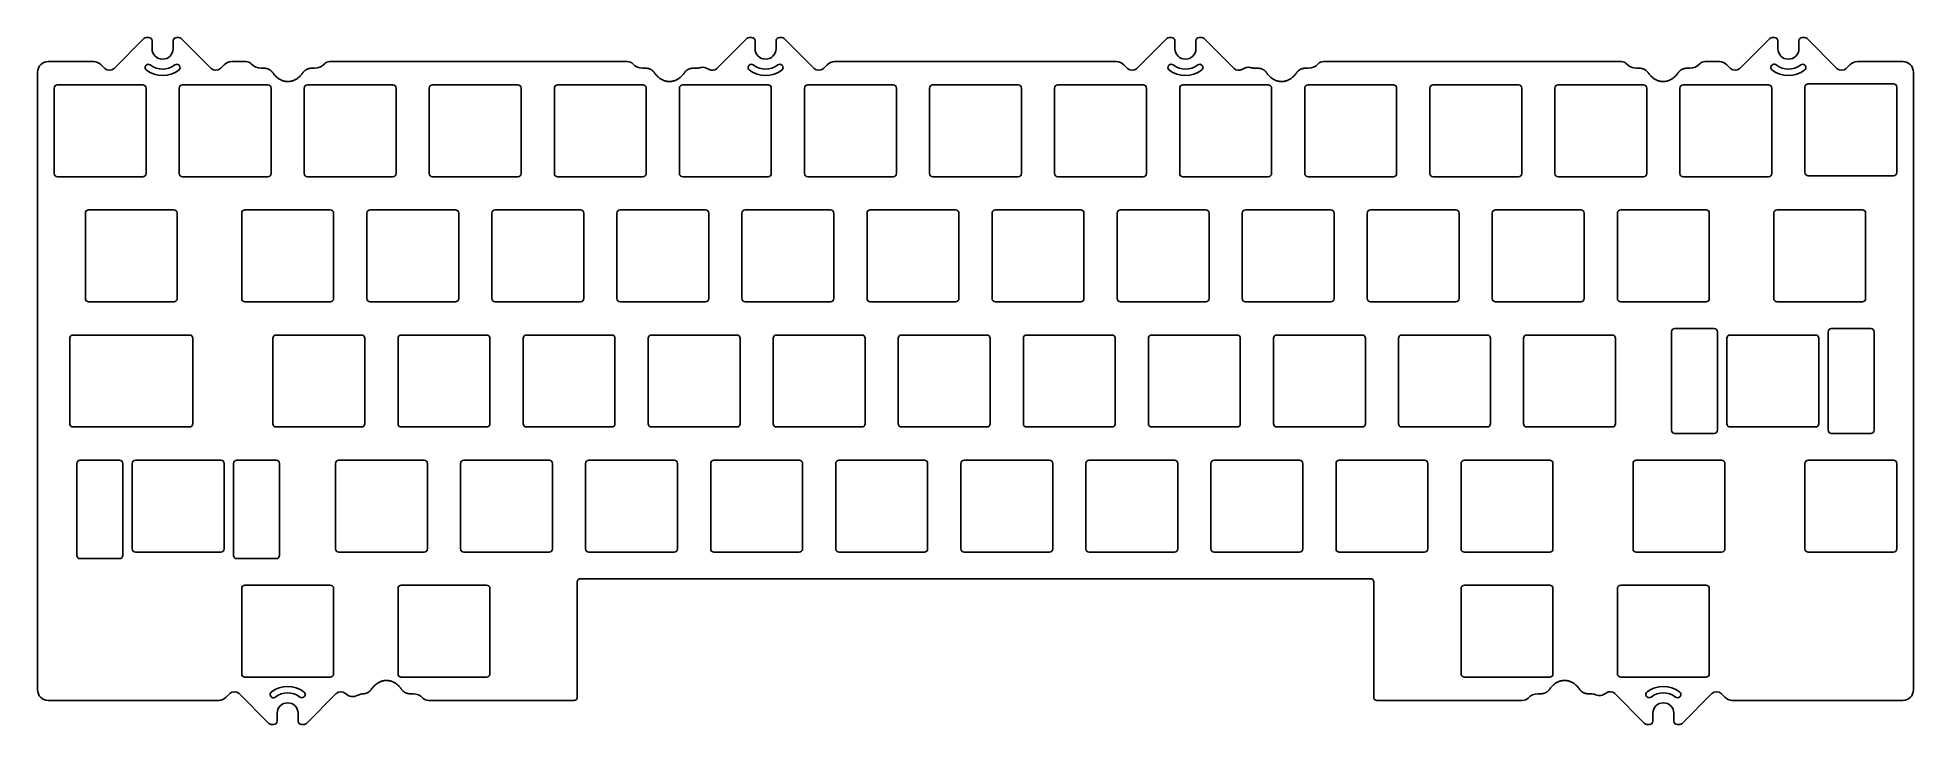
# Model space of a CAD drawing. Extents: x 0 to 286, y -4 to 100.
import ezdxf

# ---------------------------------------------------------------- set-up
doc = ezdxf.new("R2010")
doc.units = 0
doc.layers.get('0').update_dxf_attribs({"linetype": 'CONTINUOUS'})

msp = doc.modelspace()

# ---------------------------------------------------------------- linework, layer by layer
for p, q in [((16.678553, 100.253553), (12.125, 95.7)), ((17.425, 100.4), (17.032107, 100.4)), ((22.017893, 100.4), (21.625, 100.4)), ((26.925, 95.7), (22.371447, 100.253553)), ((108.525891, 100.253553), (103.972337, 95.7)), ((109.272337, 100.4), (108.879444, 100.4)), ((113.865231, 100.4), (113.472337, 100.4)), ((118.772337, 95.7), (114.218784, 100.253553)), ((172.480967, 100.253553), (167.927414, 95.7)), ((173.227414, 100.4), (172.83452, 100.4)), ((177.820307, 100.4), (177.427414, 100.4)), ((182.727414, 95.7), (178.17386, 100.253553)), ((264.328553, 100.253553), (259.775, 95.7)), ((265.075, 100.4), (264.682107, 100.4)), ((269.667893, 100.4), (269.275, 100.4)), ((274.575, 95.7), (270.021447, 100.253553)), ((17.925, 98.7), (17.925, 99.9)), ((21.125, 99.9), (21.125, 98.7)), ((109.772337, 98.7), (109.772337, 99.9)), ((112.972337, 99.9), (112.972337, 98.7)), ((173.727414, 98.7), (173.727414, 99.9)), ((176.927414, 99.9), (176.927414, 98.7)), ((265.575, 98.7), (265.575, 99.9)), ((268.775, 99.9), (268.775, 98.7)), ((0.475, 95.125), (0.475, 1.075)), ((9.023045, 96.725), (2.075, 96.725)), ((10.710786, 95.7), (10.154416, 96.256371)), ((28.895584, 96.256371), (28.339214, 95.7)), ((32.21776, 96.725), (30.026955, 96.725)), ((35.005719, 95.725), (34.54155, 95.725)), ((42.660449, 95.725), (42.19628, 95.725)), ((90.341583, 96.725), (44.984239, 96.725)), ((93.129542, 95.725), (92.665373, 95.725)), ((100.784272, 95.725), (100.320103, 95.725)), ((120.742922, 96.256371), (120.186551, 95.7)), ((164.825458, 96.725), (121.874293, 96.725)), ((166.5132, 95.7), (165.956829, 96.256371)), ((186.379648, 95.725), (185.915479, 95.725)), ((194.034378, 95.725), (193.570209, 95.725)), ((241.715761, 96.725), (196.358168, 96.725)), ((244.50372, 95.725), (244.039551, 95.725)), ((252.15845, 95.725), (251.694281, 95.725)), ((256.673045, 96.725), (254.48224, 96.725)), ((258.360786, 95.7), (257.804416, 96.256371)), ((276.545584, 96.256371), (275.989214, 95.7)), ((284.625, 96.725), (277.676955, 96.725)), ((286.225, 1.075), (286.225, 95.125)), ((82.7, -0.025), (82.7, 17.5)), ((83.2, 18), (203.5, 18)), ((204, 17.5), (204, -0.025)), ((29.204416, -0.056371), (29.760786, 0.5)), ((31.175, 0.5), (35.728553, -4.053553)), ((41.421447, -4.053553), (45.975, 0.5)), ((57.220281, 0.475), (57.68445, 0.475)), ((229.01555, 0.475), (229.479719, 0.475)), ((236.670281, 0.475), (237.03445, 0.475)), ((240.725, 0.5), (245.278553, -4.053553)), ((250.971447, -4.053553), (255.525, 0.5)), ((256.939214, 0.5), (257.495584, -0.056371)), ((2.075, -0.525), (28.073045, -0.525)), ((36.975, -3.7), (36.975, -2.5)), ((40.175, -2.5), (40.175, -3.7)), ((60.00824, -0.525), (82.2, -0.525)), ((204.5, -0.525), (226.69176, -0.525)), ((246.525, -3.7), (246.525, -2.5)), ((249.725, -2.5), (249.725, -3.7)), ((258.626955, -0.525), (284.625, -0.525)), ((36.082107, -4.2), (36.475, -4.2)), ((40.675, -4.2), (41.067893, -4.2)), ((245.632107, -4.2), (246.025, -4.2)), ((250.225, -4.2), (250.617893, -4.2))]:
    msp.add_line(p, q)
for points in [[(21.993381, 95.426303, 1), (21.391337, 96.224765, -0.334755), (17.658663, 96.224765, 1), (17.056619, 95.426303, 0.334755)], [(108.903956, 95.426303, 0.334755), (113.840719, 95.426303, 1), (113.238674, 96.224765, -0.334755), (109.506, 96.224765, 1)], [(177.795795, 95.426303, 1), (177.193751, 96.224765, -0.334755), (173.461077, 96.224765, 1), (172.859032, 95.426303, 0.334755)], [(269.643381, 95.426303, 1), (269.041337, 96.224765, -0.334755), (265.308663, 96.224765, 1), (264.706619, 95.426303, 0.334755)], [(16.5, 79.2, 0.414214), (17, 79.7), (17, 92.7, 0.414214), (16.5, 93.2), (3.5, 93.2, 0.414214), (3, 92.7), (3, 79.7, 0.414214), (3.5, 79.2)], [(22.05, 79.7), (22.05, 92.7, -0.414214), (22.55, 93.2), (35.55, 93.2, -0.414214), (36.05, 92.7), (36.05, 79.7, -0.414214), (35.55, 79.2), (22.55, 79.2, -0.414214)], [(54.6, 79.2, 0.414214), (55.1, 79.7), (55.1, 92.7, 0.414214), (54.6, 93.2), (41.6, 93.2, 0.414214), (41.1, 92.7), (41.1, 79.7, 0.414214), (41.6, 79.2)], [(73.65, 79.2), (60.65, 79.2, -0.414214), (60.15, 79.7), (60.15, 92.7, -0.414214), (60.65, 93.2), (73.65, 93.2, -0.414214), (74.15, 92.7), (74.15, 79.7, -0.414214)], [(79.2, 79.7), (79.2, 92.7, -0.414214), (79.7, 93.2), (92.7, 93.2, -0.414214), (93.2, 92.7), (93.2, 79.7, -0.414214), (92.7, 79.2), (79.7, 79.2, -0.414214)], [(98.25, 79.7), (98.25, 92.7, -0.414214), (98.75, 93.2), (111.75, 93.2, -0.414214), (112.25, 92.7), (112.25, 79.7, -0.414214), (111.75, 79.2), (98.75, 79.2, -0.414214)], [(130.8, 79.2), (117.8, 79.2, -0.414214), (117.3, 79.7), (117.3, 92.7, -0.414214), (117.8, 93.2), (130.8, 93.2, -0.414214), (131.3, 92.7), (131.3, 79.7, -0.414214)], [(150.35, 92.7, 0.414214), (149.85, 93.2), (136.85, 93.2, 0.414214), (136.35, 92.7), (136.35, 79.7, 0.414214), (136.85, 79.2), (149.85, 79.2, 0.414214), (150.35, 79.7)], [(155.9, 93.2), (168.9, 93.2, -0.414214), (169.4, 92.7), (169.4, 79.7, -0.414214), (168.9, 79.2), (155.9, 79.2, -0.414214), (155.4, 79.7), (155.4, 92.7, -0.414214)], [(174.95, 93.2), (187.95, 93.2, -0.414214), (188.45, 92.7), (188.45, 79.7, -0.414214), (187.95, 79.2), (174.95, 79.2, -0.414214), (174.45, 79.7), (174.45, 92.7, -0.414214)], [(194, 93.2, 0.414214), (193.5, 92.7), (193.5, 79.7, 0.414214), (194, 79.2), (207, 79.2, 0.414214), (207.5, 79.7), (207.5, 92.7, 0.414214), (207, 93.2)], [(212.55, 79.7, 0.414214), (213.05, 79.2), (226.05, 79.2, 0.414214), (226.55, 79.7), (226.55, 92.7, 0.414214), (226.05, 93.2), (213.05, 93.2, 0.414214), (212.55, 92.7)], [(245.6, 92.7, 0.414214), (245.1, 93.2), (232.1, 93.2, 0.414214), (231.6, 92.7), (231.6, 79.7, 0.414214), (232.1, 79.2), (245.1, 79.2, 0.414214), (245.6, 79.7)], [(250.65, 79.7, 0.414214), (251.15, 79.2), (264.15, 79.2, 0.414214), (264.65, 79.7), (264.65, 92.7, 0.414214), (264.15, 93.2), (251.15, 93.2, 0.414214), (250.65, 92.7)], [(269.7, 79.851264, 0.414214), (270.2, 79.351264), (283.2, 79.351264, 0.414214), (283.7, 79.851264), (283.7, 92.851264, 0.414214), (283.2, 93.351264), (270.2, 93.351264, 0.414214), (269.7, 92.851264)], [(8.2625, 74.15), (21.2625, 74.15, -0.414214), (21.7625, 73.65), (21.7625, 60.65, -0.414214), (21.2625, 60.15), (8.2625, 60.15, -0.414214), (7.7625, 60.65), (7.7625, 73.65, -0.414214)], [(32.075, 74.15), (45.075, 74.15, -0.414214), (45.575, 73.65), (45.575, 60.65, -0.414214), (45.075, 60.15), (32.075, 60.15, -0.414214), (31.575, 60.65), (31.575, 73.65, -0.414214)], [(64.625, 73.65, 0.414214), (64.125, 74.15), (51.125, 74.15, 0.414214), (50.625, 73.65), (50.625, 60.65, 0.414214), (51.125, 60.15), (64.125, 60.15, 0.414214), (64.625, 60.65)], [(69.675, 60.65, 0.414214), (70.175, 60.15), (83.175, 60.15, 0.414214), (83.675, 60.65), (83.675, 73.65, 0.414214), (83.175, 74.15), (70.175, 74.15, 0.414214), (69.675, 73.65)], [(89.225, 74.15, 0.414214), (88.725, 73.65), (88.725, 60.65, 0.414214), (89.225, 60.15), (102.225, 60.15, 0.414214), (102.725, 60.65), (102.725, 73.65, 0.414214), (102.225, 74.15)], [(121.775, 73.65, 0.414214), (121.275, 74.15), (108.275, 74.15, 0.414214), (107.775, 73.65), (107.775, 60.65, 0.414214), (108.275, 60.15), (121.275, 60.15, 0.414214), (121.775, 60.65)], [(126.825, 60.65), (126.825, 73.65, -0.414214), (127.325, 74.15), (140.325, 74.15, -0.414214), (140.825, 73.65), (140.825, 60.65, -0.414214), (140.325, 60.15), (127.325, 60.15, -0.414214)], [(146.375, 74.15), (159.375, 74.15, -0.414214), (159.875, 73.65), (159.875, 60.65, -0.414214), (159.375, 60.15), (146.375, 60.15, -0.414214), (145.875, 60.65), (145.875, 73.65, -0.414214)], [(178.925, 73.65, 0.414214), (178.425, 74.15), (165.425, 74.15, 0.414214), (164.925, 73.65), (164.925, 60.65, 0.414214), (165.425, 60.15), (178.425, 60.15, 0.414214), (178.925, 60.65)], [(197.975, 73.65), (197.975, 60.65, -0.414214), (197.475, 60.15), (184.475, 60.15, -0.414214), (183.975, 60.65), (183.975, 73.65, -0.414214), (184.475, 74.15), (197.475, 74.15, -0.414214)], [(216.525, 60.15), (203.525, 60.15, -0.414214), (203.025, 60.65), (203.025, 73.65, -0.414214), (203.525, 74.15), (216.525, 74.15, -0.414214), (217.025, 73.65), (217.025, 60.65, -0.414214)], [(222.075, 60.65, 0.414214), (222.575, 60.15), (235.575, 60.15, 0.414214), (236.075, 60.65), (236.075, 73.65, 0.414214), (235.575, 74.15), (222.575, 74.15, 0.414214), (222.075, 73.65)], [(254.625, 60.15, 0.414214), (255.125, 60.65), (255.125, 73.65, 0.414214), (254.625, 74.15), (241.625, 74.15, 0.414214), (241.125, 73.65), (241.125, 60.65, 0.414214), (241.625, 60.15)], [(278.9375, 73.65, 0.414214), (278.4375, 74.15), (265.4375, 74.15, 0.414214), (264.9375, 73.65), (264.9375, 60.65, 0.414214), (265.4375, 60.15), (278.4375, 60.15, 0.414214), (278.9375, 60.65)], [(23.64375, 41.1), (5.88125, 41.1, -0.414214), (5.38125, 41.6), (5.38125, 54.6, -0.414214), (5.88125, 55.1), (23.64375, 55.1, -0.414214), (24.14375, 54.6), (24.14375, 41.6, -0.414214)], [(49.8375, 41.1), (36.8375, 41.1, -0.414214), (36.3375, 41.6), (36.3375, 54.6, -0.414214), (36.8375, 55.1), (49.8375, 55.1, -0.414214), (50.3375, 54.6), (50.3375, 41.6, -0.414214)], [(55.3875, 41.6), (55.3875, 54.6, -0.414214), (55.8875, 55.1), (68.8875, 55.1, -0.414214), (69.3875, 54.6), (69.3875, 41.6, -0.414214), (68.8875, 41.1), (55.8875, 41.1, -0.414214)], [(87.9375, 41.1), (74.9375, 41.1, -0.414214), (74.4375, 41.6), (74.4375, 54.6, -0.414214), (74.9375, 55.1), (87.9375, 55.1, -0.414214), (88.4375, 54.6), (88.4375, 41.6, -0.414214)], [(93.9875, 55.1), (106.9875, 55.1, -0.414214), (107.4875, 54.6), (107.4875, 41.6, -0.414214), (106.9875, 41.1), (93.9875, 41.1, -0.414214), (93.4875, 41.6), (93.4875, 54.6, -0.414214)], [(112.5375, 41.6), (112.5375, 54.6, -0.414214), (113.0375, 55.1), (126.0375, 55.1, -0.414214), (126.5375, 54.6), (126.5375, 41.6, -0.414214), (126.0375, 41.1), (113.0375, 41.1, -0.414214)], [(145.0875, 41.1, 0.414214), (145.5875, 41.6), (145.5875, 54.6, 0.414214), (145.0875, 55.1), (132.0875, 55.1, 0.414214), (131.5875, 54.6), (131.5875, 41.6, 0.414214), (132.0875, 41.1)], [(150.6375, 41.6, 0.414214), (151.1375, 41.1), (164.1375, 41.1, 0.414214), (164.6375, 41.6), (164.6375, 54.6, 0.414214), (164.1375, 55.1), (151.1375, 55.1, 0.414214), (150.6375, 54.6)], [(183.6875, 54.6), (183.6875, 41.6, -0.414214), (183.1875, 41.1), (170.1875, 41.1, -0.414214), (169.6875, 41.6), (169.6875, 54.6, -0.414214), (170.1875, 55.1), (183.1875, 55.1, -0.414214)], [(202.2375, 41.1), (189.2375, 41.1, -0.414214), (188.7375, 41.6), (188.7375, 54.6, -0.414214), (189.2375, 55.1), (202.2375, 55.1, -0.414214), (202.7375, 54.6), (202.7375, 41.6, -0.414214)], [(221.2875, 41.1), (208.2875, 41.1, -0.414214), (207.7875, 41.6), (207.7875, 54.6, -0.414214), (208.2875, 55.1), (221.2875, 55.1, -0.414214), (221.7875, 54.6), (221.7875, 41.6, -0.414214)], [(240.3375, 41.1), (227.3375, 41.1, -0.414214), (226.8375, 41.6), (226.8375, 54.6, -0.414214), (227.3375, 55.1), (240.3375, 55.1, -0.414214), (240.8375, 54.6), (240.8375, 41.6, -0.414214)], [(249.35575, 40.6), (249.35575, 55.6, -0.414214), (249.85575, 56.1), (255.85575, 56.1, -0.414214), (256.35575, 55.6), (256.35575, 40.6, -0.414214), (255.85575, 40.1), (249.85575, 40.1, -0.414214)], [(271.29375, 41.1), (258.29375, 41.1, -0.414214), (257.79375, 41.6), (257.79375, 54.6, -0.414214), (258.29375, 55.1), (271.29375, 55.1, -0.414214), (271.79375, 54.6), (271.79375, 41.6, -0.414214)], [(273.23175, 40.6, 0.414214), (273.73175, 40.1), (279.73175, 40.1, 0.414214), (280.23175, 40.6), (280.23175, 55.6, 0.414214), (279.73175, 56.1), (273.73175, 56.1, 0.414214), (273.23175, 55.6)], [(13.46825, 35.55, 0.414214), (12.96825, 36.05), (6.96825, 36.05, 0.414214), (6.46825, 35.55), (6.46825, 21.55, 0.414214), (6.96825, 21.05), (12.96825, 21.05, 0.414214), (13.46825, 21.55)], [(14.90625, 22.55), (14.90625, 35.55, -0.414214), (15.40625, 36.05), (28.40625, 36.05, -0.414214), (28.90625, 35.55), (28.90625, 22.55, -0.414214), (28.40625, 22.05), (15.40625, 22.05, -0.414214)], [(30.34425, 21.55), (30.34425, 35.55, -0.414214), (30.84425, 36.05), (36.84425, 36.05, -0.414214), (37.34425, 35.55), (37.34425, 21.55, -0.414214), (36.84425, 21.05), (30.84425, 21.05, -0.414214)], [(59.8625, 35.55), (59.8625, 22.55, -0.414214), (59.3625, 22.05), (46.3625, 22.05, -0.414214), (45.8625, 22.55), (45.8625, 35.55, -0.414214), (46.3625, 36.05), (59.3625, 36.05, -0.414214)], [(78.4125, 22.05, 0.414214), (78.9125, 22.55), (78.9125, 35.55, 0.414214), (78.4125, 36.05), (65.4125, 36.05, 0.414214), (64.9125, 35.55), (64.9125, 22.55, 0.414214), (65.4125, 22.05)], [(84.4625, 36.05), (97.4625, 36.05, -0.414214), (97.9625, 35.55), (97.9625, 22.55, -0.414214), (97.4625, 22.05), (84.4625, 22.05, -0.414214), (83.9625, 22.55), (83.9625, 35.55, -0.414214)], [(116.5125, 22.05, 0.414214), (117.0125, 22.55), (117.0125, 35.55, 0.414214), (116.5125, 36.05), (103.5125, 36.05, 0.414214), (103.0125, 35.55), (103.0125, 22.55, 0.414214), (103.5125, 22.05)], [(135.5625, 22.05, 0.414214), (136.0625, 22.55), (136.0625, 35.55, 0.414214), (135.5625, 36.05), (122.5625, 36.05, 0.414214), (122.0625, 35.55), (122.0625, 22.55, 0.414214), (122.5625, 22.05)], [(141.6125, 36.05, 0.414214), (141.1125, 35.55), (141.1125, 22.55, 0.414214), (141.6125, 22.05), (154.6125, 22.05, 0.414214), (155.1125, 22.55), (155.1125, 35.55, 0.414214), (154.6125, 36.05)], [(173.6625, 22.05), (160.6625, 22.05, -0.414214), (160.1625, 22.55), (160.1625, 35.55, -0.414214), (160.6625, 36.05), (173.6625, 36.05, -0.414214), (174.1625, 35.55), (174.1625, 22.55, -0.414214)], [(192.7125, 22.05), (179.7125, 22.05, -0.414214), (179.2125, 22.55), (179.2125, 35.55, -0.414214), (179.7125, 36.05), (192.7125, 36.05, -0.414214), (193.2125, 35.55), (193.2125, 22.55, -0.414214)], [(212.2625, 35.55, 0.414214), (211.7625, 36.05), (198.7625, 36.05, 0.414214), (198.2625, 35.55), (198.2625, 22.55, 0.414214), (198.7625, 22.05), (211.7625, 22.05, 0.414214), (212.2625, 22.55)], [(231.3125, 35.55), (231.3125, 22.55, -0.414214), (230.8125, 22.05), (217.8125, 22.05, -0.414214), (217.3125, 22.55), (217.3125, 35.55, -0.414214), (217.8125, 36.05), (230.8125, 36.05, -0.414214)], [(243.50625, 22.55), (243.50625, 35.55, -0.414214), (244.00625, 36.05), (257.00625, 36.05, -0.414214), (257.50625, 35.55), (257.50625, 22.55, -0.414214), (257.00625, 22.05), (244.00625, 22.05, -0.414214)], [(283.7, 35.55, 0.414214), (283.2, 36.05), (270.2, 36.05, 0.414214), (269.7, 35.55), (269.7, 22.55, 0.414214), (270.2, 22.05), (283.2, 22.05, 0.414214), (283.7, 22.55)], [(31.575, 3.5), (31.575, 16.5, -0.414214), (32.075, 17), (45.075, 17, -0.414214), (45.575, 16.5), (45.575, 3.5, -0.414214), (45.075, 3), (32.075, 3, -0.414214)], [(68.8875, 3, 0.414214), (69.3875, 3.5), (69.3875, 16.5, 0.414214), (68.8875, 17), (55.8875, 17, 0.414214), (55.3875, 16.5), (55.3875, 3.5, 0.414214), (55.8875, 3)], [(217.3125, 3.5, 0.414214), (217.8125, 3), (230.8125, 3, 0.414214), (231.3125, 3.5), (231.3125, 16.5, 0.414214), (230.8125, 17), (217.8125, 17, 0.414214), (217.3125, 16.5)], [(241.125, 3.5, 0.414214), (241.625, 3), (254.625, 3, 0.414214), (255.125, 3.5), (255.125, 16.5, 0.414214), (254.625, 17), (241.625, 17, 0.414214), (241.125, 16.5)], [(36.106619, 0.773697, 1), (36.708663, -0.024765, -0.334755), (40.441337, -0.024765, 1), (41.043381, 0.773697, 0.334755)], [(245.656619, 0.773697, 1), (246.258663, -0.024765, -0.334755), (249.991337, -0.024765, 1), (250.593381, 0.773697, 0.334755)]]:
    msp.add_lwpolyline(points, format="xyb", close=True)
for points in [[(35.005719, 95.725), (35.033448, 95.72476), (35.061147, 95.72404), (35.08881, 95.722841), (35.116432, 95.721165), (35.144005, 95.719013), (35.171525, 95.716385), (35.198985, 95.713284), (35.226378, 95.709711), (35.253699, 95.705666), (35.280942, 95.70115), (35.3081, 95.696166), (35.335167, 95.690714), (35.362138, 95.684796), (35.389007, 95.678412), (35.415766, 95.671564), (35.44241, 95.664253), (35.468934, 95.65648), (35.49533, 95.648247), (35.521593, 95.639554), (35.547717, 95.630403), (35.573695, 95.620795), (35.599522, 95.610732), (35.625187, 95.600215), (35.650656, 95.58926), (35.675918, 95.577871), (35.700969, 95.566051), (35.725802, 95.553804), (35.750412, 95.541133), (35.774794, 95.528041), (35.798943, 95.514531), (35.822853, 95.500606), (35.846519, 95.48627), (35.869935, 95.471525), (35.893096, 95.456376), (35.915997, 95.440824), (35.938633, 95.424874), (35.960997, 95.408528), (35.983085, 95.391789), (36.004891, 95.374662), (36.026403, 95.357154), (36.047597, 95.339285), (36.068468, 95.321062), (36.089012, 95.302487), (36.109225, 95.283566), (36.129101, 95.264303), (36.148638, 95.244704), (36.16783, 95.224771), (36.186674, 95.204511), (36.205165, 95.183927), (36.2233, 95.163025), (36.241073, 95.141808), (36.258481, 95.120282), (36.27552, 95.098451), (36.292184, 95.076319), (36.308471, 95.053891), (36.324375, 95.031171)], [(40.877624, 95.031171), (40.806567, 94.931418), (40.732666, 94.834787), (40.656026, 94.741378), (40.576754, 94.65129), (40.494955, 94.564624), (40.410734, 94.481477), (40.324197, 94.40195), (40.235449, 94.326141), (40.144596, 94.254151), (40.051744, 94.186078), (39.956997, 94.122022), (39.860462, 94.062082), (39.762244, 94.006357), (39.662449, 93.954948), (39.561181, 93.907952), (39.458548, 93.865471), (39.354653, 93.827602), (39.249603, 93.794445), (39.143504, 93.7661), (39.03646, 93.742666), (38.928577, 93.724242), (38.819961, 93.710928), (38.710718, 93.702823), (38.600952, 93.700026), (38.490902, 93.702624), (38.381342, 93.710568), (38.272468, 93.723753), (38.164383, 93.74208), (38.057188, 93.765444), (37.950983, 93.793745), (37.845871, 93.82688), (37.741953, 93.864748), (37.63933, 93.907247), (37.538103, 93.954275), (37.438375, 94.00573), (37.340246, 94.06151), (37.243819, 94.121514), (37.149193, 94.185639), (37.056471, 94.253784), (36.965754, 94.325847), (36.877144, 94.401726), (36.790742, 94.481319), (36.706649, 94.564525), (36.624967, 94.651241), (36.545797, 94.741365), (36.469241, 94.834796), (36.3954, 94.931432), (36.324375, 95.031171)], [(40.877624, 95.031171), (40.893527, 95.053888), (40.909808, 95.076309), (40.926463, 95.098429), (40.943488, 95.120244), (40.960878, 95.141751), (40.97863, 95.162943), (40.996737, 95.183818), (41.015197, 95.204371), (41.034004, 95.224597), (41.053154, 95.244492), (41.072643, 95.264052), (41.092467, 95.283272), (41.11262, 95.302148), (41.133098, 95.320676), (41.153897, 95.338852), (41.175013, 95.35667), (41.196441, 95.374128), (41.218176, 95.391219), (41.240214, 95.407941), (41.262552, 95.424289), (41.285183, 95.440257), (41.308104, 95.455843), (41.331307, 95.471039), (41.354761, 95.485825), (41.378455, 95.500195), (41.402383, 95.514146), (41.426541, 95.527677), (41.450923, 95.540783), (41.475522, 95.553463), (41.500333, 95.565714), (41.525351, 95.577533), (41.550569, 95.588918), (41.575983, 95.599866), (41.601586, 95.610375), (41.627373, 95.620441), (41.653338, 95.630063), (41.679476, 95.639237), (41.705781, 95.647961), (41.732247, 95.656233), (41.75886, 95.664046), (41.78559, 95.671394), (41.81243, 95.678274), (41.839373, 95.684685), (41.866415, 95.690627), (41.893548, 95.696099), (41.920766, 95.7011), (41.948063, 95.705629), (41.975433, 95.709685), (42.00287, 95.713267), (42.030367, 95.716374), (42.057919, 95.719006), (42.085519, 95.721162), (42.113162, 95.72284), (42.14084, 95.724039), (42.168548, 95.72476), (42.19628, 95.725)], [(93.129542, 95.725), (93.15727, 95.72476), (93.18497, 95.72404), (93.212633, 95.722841), (93.240255, 95.721165), (93.267828, 95.719013), (93.295348, 95.716385), (93.322807, 95.713284), (93.350201, 95.709711), (93.377522, 95.705666), (93.404764, 95.70115), (93.431923, 95.696166), (93.45899, 95.690714), (93.485961, 95.684796), (93.512829, 95.678412), (93.539589, 95.671564), (93.566233, 95.664253), (93.592756, 95.65648), (93.619153, 95.648247), (93.645416, 95.639554), (93.671539, 95.630403), (93.697518, 95.620795), (93.723344, 95.610732), (93.74901, 95.600215), (93.774479, 95.58926), (93.799741, 95.577871), (93.824791, 95.566051), (93.849625, 95.553804), (93.874235, 95.541133), (93.898617, 95.528041), (93.922766, 95.514531), (93.946676, 95.500606), (93.970341, 95.48627), (93.993758, 95.471525), (94.016919, 95.456376), (94.03982, 95.440824), (94.062455, 95.424874), (94.08482, 95.408528), (94.106908, 95.391789), (94.128714, 95.374662), (94.150226, 95.357154), (94.17142, 95.339285), (94.192291, 95.321062), (94.212835, 95.302487), (94.233047, 95.283566), (94.252924, 95.264303), (94.272461, 95.244704), (94.291653, 95.224771), (94.310497, 95.204511), (94.328988, 95.183927), (94.347123, 95.163025), (94.364896, 95.141808), (94.382304, 95.120282), (94.399342, 95.098451), (94.416007, 95.076319), (94.432293, 95.053891), (94.448198, 95.031171)], [(99.001447, 95.031171), (98.93039, 94.931418), (98.856489, 94.834787), (98.779849, 94.741378), (98.700577, 94.65129), (98.618778, 94.564624), (98.534557, 94.481477), (98.44802, 94.40195), (98.359272, 94.326141), (98.268419, 94.254151), (98.175566, 94.186078), (98.08082, 94.122022), (97.984285, 94.062082), (97.886067, 94.006357), (97.786271, 93.954948), (97.685004, 93.907952), (97.582371, 93.865471), (97.478476, 93.827602), (97.373426, 93.794445), (97.267327, 93.7661), (97.160283, 93.742666), (97.0524, 93.724242), (96.943784, 93.710928), (96.834541, 93.702823), (96.724775, 93.700026), (96.614725, 93.702624), (96.505164, 93.710568), (96.396291, 93.723753), (96.288206, 93.74208), (96.18101, 93.765444), (96.074806, 93.793745), (95.969694, 93.82688), (95.865776, 93.864748), (95.763153, 93.907247), (95.661926, 93.954275), (95.562198, 94.00573), (95.464069, 94.06151), (95.367641, 94.121514), (95.273016, 94.185639), (95.180294, 94.253784), (95.089577, 94.325847), (95.000967, 94.401726), (94.914565, 94.481319), (94.830472, 94.564525), (94.74879, 94.651241), (94.66962, 94.741365), (94.593064, 94.834796), (94.519222, 94.931432), (94.448198, 95.031171)], [(99.001447, 95.031171), (99.017349, 95.053888), (99.03363, 95.076309), (99.050286, 95.098429), (99.067311, 95.120244), (99.084701, 95.141751), (99.102452, 95.162943), (99.12056, 95.183818), (99.13902, 95.204371), (99.157827, 95.224597), (99.176977, 95.244492), (99.196466, 95.264052), (99.216289, 95.283272), (99.236442, 95.302148), (99.256921, 95.320676), (99.27772, 95.338852), (99.298836, 95.35667), (99.320263, 95.374128), (99.341999, 95.391219), (99.364037, 95.407941), (99.386374, 95.424289), (99.409006, 95.440257), (99.431927, 95.455843), (99.45513, 95.471039), (99.478583, 95.485825), (99.502277, 95.500195), (99.526206, 95.514146), (99.550364, 95.527677), (99.574745, 95.540783), (99.599344, 95.553463), (99.624156, 95.565714), (99.649173, 95.577533), (99.674392, 95.588918), (99.699806, 95.599866), (99.725409, 95.610375), (99.751196, 95.620441), (99.777161, 95.630063), (99.803299, 95.639237), (99.829604, 95.647961), (99.85607, 95.656233), (99.882683, 95.664046), (99.909413, 95.671394), (99.936253, 95.678274), (99.963196, 95.684685), (99.990238, 95.690627), (100.01737, 95.696099), (100.044588, 95.7011), (100.071885, 95.705629), (100.099256, 95.709685), (100.126692, 95.713267), (100.15419, 95.716374), (100.181742, 95.719006), (100.209342, 95.721162), (100.236985, 95.72284), (100.264663, 95.724039), (100.292371, 95.72476), (100.320103, 95.725)], [(186.379648, 95.725), (186.407377, 95.72476), (186.435076, 95.72404), (186.462739, 95.722841), (186.490361, 95.721165), (186.517935, 95.719013), (186.545454, 95.716385), (186.572914, 95.713284), (186.600307, 95.709711), (186.627628, 95.705666), (186.654871, 95.70115), (186.682029, 95.696166), (186.709097, 95.690714), (186.736068, 95.684796), (186.762936, 95.678412), (186.789695, 95.671564), (186.81634, 95.664253), (186.842863, 95.65648), (186.869259, 95.648247), (186.895522, 95.639554), (186.921646, 95.630403), (186.947624, 95.620795), (186.973451, 95.610732), (186.999116, 95.600215), (187.024585, 95.58926), (187.049848, 95.577871), (187.074898, 95.566051), (187.099731, 95.553804), (187.124341, 95.541133), (187.148724, 95.528041), (187.172872, 95.514531), (187.196782, 95.500606), (187.220448, 95.48627), (187.243864, 95.471525), (187.267025, 95.456376), (187.289926, 95.440824), (187.312562, 95.424874), (187.334926, 95.408528), (187.357014, 95.391789), (187.378821, 95.374662), (187.400333, 95.357154), (187.421527, 95.339285), (187.442398, 95.321062), (187.462942, 95.302487), (187.483154, 95.283566), (187.50303, 95.264303), (187.522567, 95.244704), (187.541759, 95.224771), (187.560603, 95.204511), (187.579095, 95.183927), (187.597229, 95.163025), (187.615003, 95.141808), (187.632411, 95.120282), (187.649449, 95.098451), (187.666113, 95.076319), (187.6824, 95.053891), (187.698304, 95.031171)], [(192.251553, 95.031171), (192.180496, 94.931418), (192.106595, 94.834787), (192.029956, 94.741378), (191.950684, 94.65129), (191.868884, 94.564624), (191.784663, 94.481477), (191.698126, 94.40195), (191.609378, 94.326141), (191.518525, 94.254151), (191.425673, 94.186078), (191.330926, 94.122022), (191.234391, 94.062082), (191.136173, 94.006357), (191.036378, 93.954948), (190.935111, 93.907952), (190.832477, 93.865471), (190.728582, 93.827602), (190.623533, 93.794445), (190.517433, 93.7661), (190.410389, 93.742666), (190.302507, 93.724242), (190.193891, 93.710928), (190.084647, 93.702823), (189.974882, 93.700026), (189.864831, 93.702624), (189.755271, 93.710568), (189.646398, 93.723753), (189.538312, 93.74208), (189.431117, 93.765444), (189.324912, 93.793745), (189.2198, 93.82688), (189.115882, 93.864748), (189.013259, 93.907247), (188.912033, 93.954275), (188.812305, 94.00573), (188.714176, 94.06151), (188.617748, 94.121514), (188.523122, 94.185639), (188.430401, 94.253784), (188.339684, 94.325847), (188.251074, 94.401726), (188.164671, 94.481319), (188.080579, 94.564525), (187.998896, 94.651241), (187.919727, 94.741365), (187.84317, 94.834796), (187.769329, 94.931432), (187.698304, 95.031171)], [(192.251553, 95.031171), (192.267456, 95.053888), (192.283737, 95.076309), (192.300392, 95.098429), (192.317417, 95.120244), (192.334808, 95.141751), (192.352559, 95.162943), (192.370666, 95.183818), (192.389126, 95.204371), (192.407933, 95.224597), (192.427084, 95.244492), (192.446573, 95.264052), (192.466396, 95.283272), (192.486549, 95.302148), (192.507027, 95.320676), (192.527826, 95.338852), (192.548942, 95.35667), (192.57037, 95.374128), (192.592105, 95.391219), (192.614144, 95.407941), (192.636481, 95.424289), (192.659112, 95.440257), (192.682033, 95.455843), (192.705236, 95.471039), (192.72869, 95.485825), (192.752384, 95.500195), (192.776313, 95.514146), (192.800471, 95.527677), (192.824852, 95.540783), (192.849451, 95.553463), (192.874262, 95.565714), (192.89928, 95.577533), (192.924498, 95.588918), (192.949912, 95.599866), (192.975515, 95.610375), (193.001302, 95.620441), (193.027268, 95.630063), (193.053406, 95.639237), (193.079711, 95.647961), (193.106177, 95.656233), (193.132789, 95.664046), (193.159519, 95.671394), (193.186359, 95.678274), (193.213303, 95.684685), (193.240344, 95.690627), (193.267477, 95.696099), (193.294695, 95.7011), (193.321992, 95.705629), (193.349362, 95.709685), (193.376799, 95.713267), (193.404296, 95.716374), (193.431848, 95.719006), (193.459449, 95.721162), (193.487091, 95.72284), (193.514769, 95.724039), (193.542478, 95.72476), (193.570209, 95.725)], [(244.50372, 95.725), (244.531449, 95.72476), (244.559148, 95.72404), (244.586811, 95.722841), (244.614433, 95.721165), (244.642006, 95.719013), (244.669526, 95.716385), (244.696986, 95.713284), (244.724379, 95.709711), (244.7517, 95.705666), (244.778943, 95.70115), (244.806101, 95.696166), (244.833168, 95.690714), (244.860139, 95.684796), (244.887008, 95.678412), (244.913767, 95.671564), (244.940411, 95.664253), (244.966935, 95.65648), (244.993331, 95.648247), (245.019594, 95.639554), (245.045718, 95.630403), (245.071696, 95.620795), (245.097523, 95.610732), (245.123188, 95.600215), (245.148657, 95.58926), (245.173919, 95.577871), (245.19897, 95.566051), (245.223803, 95.553804), (245.248413, 95.541133), (245.272795, 95.528041), (245.296944, 95.514531), (245.320854, 95.500606), (245.34452, 95.48627), (245.367936, 95.471525), (245.391097, 95.456376), (245.413998, 95.440824), (245.436634, 95.424874), (245.458998, 95.408528), (245.481086, 95.391789), (245.502892, 95.374662), (245.524404, 95.357154), (245.545598, 95.339285), (245.566469, 95.321062), (245.587013, 95.302487), (245.607226, 95.283566), (245.627102, 95.264303), (245.646639, 95.244704), (245.665831, 95.224771), (245.684675, 95.204511), (245.703167, 95.183927), (245.721301, 95.163025), (245.739074, 95.141808), (245.756482, 95.120282), (245.773521, 95.098451), (245.790185, 95.076319), (245.806472, 95.053891), (245.822376, 95.031171)], [(250.375625, 95.031171), (250.304568, 94.931418), (250.230667, 94.834787), (250.154027, 94.741378), (250.074755, 94.65129), (249.992956, 94.564624), (249.908735, 94.481477), (249.822198, 94.40195), (249.73345, 94.326141), (249.642597, 94.254151), (249.549745, 94.186078), (249.454998, 94.122022), (249.358463, 94.062082), (249.260245, 94.006357), (249.16045, 93.954948), (249.059182, 93.907952), (248.956549, 93.865471), (248.852654, 93.827602), (248.747604, 93.794445), (248.641505, 93.7661), (248.534461, 93.742666), (248.426578, 93.724242), (248.317963, 93.710928), (248.208719, 93.702823), (248.098954, 93.700026), (247.988903, 93.702624), (247.879343, 93.710568), (247.770469, 93.723753), (247.662384, 93.74208), (247.555189, 93.765444), (247.448984, 93.793745), (247.343872, 93.82688), (247.239954, 93.864748), (247.137331, 93.907247), (247.036105, 93.954275), (246.936376, 94.00573), (246.838248, 94.06151), (246.74182, 94.121514), (246.647194, 94.185639), (246.554472, 94.253784), (246.463756, 94.325847), (246.375145, 94.401726), (246.288743, 94.481319), (246.20465, 94.564525), (246.122968, 94.651241), (246.043798, 94.741365), (245.967242, 94.834796), (245.893401, 94.931432), (245.822376, 95.031171)], [(250.375625, 95.031171), (250.391528, 95.053888), (250.407809, 95.076309), (250.424464, 95.098429), (250.441489, 95.120244), (250.458879, 95.141751), (250.476631, 95.162943), (250.494738, 95.183818), (250.513198, 95.204371), (250.532005, 95.224597), (250.551155, 95.244492), (250.570644, 95.264052), (250.590468, 95.283272), (250.610621, 95.302148), (250.631099, 95.320676), (250.651898, 95.338852), (250.673014, 95.35667), (250.694442, 95.374128), (250.716177, 95.391219), (250.738215, 95.407941), (250.760553, 95.424289), (250.783184, 95.440257), (250.806105, 95.455843), (250.829308, 95.471039), (250.852762, 95.485825), (250.876456, 95.500195), (250.900384, 95.514146), (250.924542, 95.527677), (250.948924, 95.540783), (250.973523, 95.553463), (250.998334, 95.565714), (251.023352, 95.577533), (251.04857, 95.588918), (251.073984, 95.599866), (251.099587, 95.610375), (251.125374, 95.620441), (251.15134, 95.630063), (251.177477, 95.639237), (251.203782, 95.647961), (251.230248, 95.656233), (251.256861, 95.664046), (251.283591, 95.671394), (251.310431, 95.678274), (251.337375, 95.684685), (251.364416, 95.690627), (251.391549, 95.696099), (251.418767, 95.7011), (251.446064, 95.705629), (251.473434, 95.709685), (251.500871, 95.713267), (251.528368, 95.716374), (251.55592, 95.719006), (251.58352, 95.721162), (251.611163, 95.72284), (251.638841, 95.724039), (251.666549, 95.72476), (251.694281, 95.725)], [(51.346185, 1.165638), (51.331111, 1.144039), (51.315694, 1.122706), (51.299939, 1.101643), (51.283849, 1.080855), (51.267429, 1.060344), (51.250682, 1.040115), (51.233611, 1.020171), (51.216222, 1.000516), (51.198517, 0.981154), (51.1805, 0.962089), (51.162176, 0.943323), (51.143547, 0.924862), (51.124618, 0.906708), (51.105393, 0.888865), (51.085875, 0.871338), (51.066068, 0.85413), (51.045976, 0.837243), (51.025603, 0.820684), (51.004953, 0.804454), (50.984028, 0.788558), (50.962834, 0.772999), (50.941374, 0.757782), (50.919652, 0.742909), (50.897672, 0.728386), (50.875461, 0.714229), (50.853029, 0.700446), (50.830383, 0.687039), (50.807527, 0.67401), (50.784465, 0.661363), (50.761203, 0.649098), (50.737745, 0.637219), (50.714097, 0.625727), (50.690263, 0.614625), (50.666247, 0.603916), (50.642055, 0.593601), (50.617692, 0.583683), (50.593162, 0.574165), (50.56847, 0.565048), (50.54362, 0.556334), (50.518619, 0.548028), (50.493488, 0.540134), (50.468242, 0.53266), (50.442887, 0.525604), (50.417428, 0.518968), (50.391869, 0.512754), (50.366217, 0.506961), (50.340477, 0.501592), (50.314654, 0.496647), (50.288752, 0.492126), (50.262778, 0.488032), (50.236737, 0.484365), (50.210633, 0.481125), (50.184472, 0.478314), (50.15826, 0.475933), (50.132002, 0.473983), (50.105702, 0.472465)], [(51.346185, 1.165638), (51.417206, 1.265549), (51.491077, 1.362336), (51.567691, 1.455901), (51.646943, 1.546144), (51.728728, 1.632964), (51.812939, 1.716264), (51.899472, 1.795942), (51.988221, 1.8719), (52.079079, 1.944038), (52.171942, 2.012256), (52.266703, 2.076455), (52.363257, 2.136535), (52.461499, 2.192396), (52.561322, 2.24394), (52.662621, 2.291066), (52.765291, 2.333674), (52.869225, 2.371666), (52.974319, 2.404941), (53.080466, 2.4334), (53.187561, 2.456944), (53.295498, 2.475473), (53.404171, 2.488887), (53.513476, 2.497086), (53.623305, 2.499972), (53.73343, 2.497456), (53.843072, 2.489586), (53.952028, 2.476465), (54.060196, 2.458195), (54.167474, 2.43488), (54.273761, 2.40662), (54.378956, 2.373518), (54.482956, 2.335676), (54.585661, 2.293196), (54.686968, 2.24618), (54.786775, 2.19473), (54.884983, 2.138948), (54.981487, 2.078936), (55.076188, 2.014797), (55.168983, 1.946632), (55.259772, 1.874543), (55.348451, 1.798633), (55.43492, 1.719003), (55.519077, 1.635755), (55.60082, 1.548993), (55.680048, 1.458817), (55.756659, 1.365329), (55.830552, 1.268632), (55.901625, 1.168829)], [(57.220281, 0.475), (57.192552, 0.47524), (57.164853, 0.47596), (57.137189, 0.477159), (57.109568, 0.478835), (57.081994, 0.480987), (57.054474, 0.483615), (57.027015, 0.486716), (56.999622, 0.490289), (56.972301, 0.494334), (56.945058, 0.49885), (56.9179, 0.503834), (56.890832, 0.509286), (56.863861, 0.515204), (56.836993, 0.521588), (56.810234, 0.528436), (56.783589, 0.535747), (56.757066, 0.54352), (56.73067, 0.551753), (56.704407, 0.560446), (56.678283, 0.569597), (56.652305, 0.579205), (56.626478, 0.589268), (56.600813, 0.599785), (56.575344, 0.61074), (56.550081, 0.622129), (56.525031, 0.633949), (56.500198, 0.646196), (56.475587, 0.658867), (56.451205, 0.671959), (56.427056, 0.685469), (56.403147, 0.699394), (56.379481, 0.71373), (56.356065, 0.728475), (56.332903, 0.743624), (56.310002, 0.759176), (56.287367, 0.775126), (56.265003, 0.791472), (56.242915, 0.808211), (56.221108, 0.825338), (56.199596, 0.842846), (56.178402, 0.860715), (56.157531, 0.878938), (56.136987, 0.897513), (56.116775, 0.916434), (56.096898, 0.935697), (56.077362, 0.955296), (56.058169, 0.975229), (56.039325, 0.995489), (56.020834, 1.016073), (56.0027, 1.036975), (55.984926, 1.058192), (55.967518, 1.079718), (55.95048, 1.101549), (55.933815, 1.123681), (55.917529, 1.146109), (55.901625, 1.168829)], [(230.798375, 1.168829), (230.782473, 1.146112), (230.766192, 1.123691), (230.749537, 1.101571), (230.732511, 1.079756), (230.715121, 1.058249), (230.69737, 1.037057), (230.679262, 1.016182), (230.660803, 0.995629), (230.641995, 0.975403), (230.622845, 0.955508), (230.603356, 0.935948), (230.583533, 0.916728), (230.56338, 0.897852), (230.542902, 0.879324), (230.522102, 0.861148), (230.500987, 0.84333), (230.479559, 0.825872), (230.457824, 0.808781), (230.435785, 0.792059), (230.413448, 0.775711), (230.390817, 0.759743), (230.367895, 0.744157), (230.344693, 0.728961), (230.321239, 0.714175), (230.297545, 0.699805), (230.273616, 0.685854), (230.249458, 0.672323), (230.225077, 0.659217), (230.200478, 0.646537), (230.175667, 0.634286), (230.150649, 0.622467), (230.12543, 0.611082), (230.100017, 0.600134), (230.074413, 0.589625), (230.048626, 0.579559), (230.022661, 0.569937), (229.996523, 0.560763), (229.970218, 0.552039), (229.943752, 0.543767), (229.917139, 0.535954), (229.89041, 0.528606), (229.86357, 0.521726), (229.836626, 0.515315), (229.809585, 0.509373), (229.782452, 0.503901), (229.755234, 0.4989), (229.727937, 0.494371), (229.700567, 0.490315), (229.67313, 0.486733), (229.645632, 0.483626), (229.61808, 0.480994), (229.59048, 0.478838), (229.562838, 0.47716), (229.535159, 0.475961), (229.507451, 0.47524), (229.479719, 0.475)], [(230.798375, 1.168829), (230.869433, 1.268582), (230.943334, 1.365213), (231.019973, 1.458622), (231.099245, 1.54871), (231.181045, 1.635376), (231.265266, 1.718523), (231.351803, 1.79805), (231.440551, 1.873859), (231.531403, 1.945849), (231.624256, 2.013922), (231.719002, 2.077978), (231.815537, 2.137918), (231.913755, 2.193643), (232.013551, 2.245052), (232.114818, 2.292048), (232.217452, 2.334529), (232.321346, 2.372398), (232.426396, 2.405555), (232.532496, 2.4339), (232.63954, 2.457334), (232.747422, 2.475758), (232.856038, 2.489072), (232.965281, 2.497177), (233.075047, 2.499974), (233.185098, 2.497376), (233.294658, 2.489432), (233.403531, 2.476247), (233.511616, 2.45792), (233.618812, 2.434556), (233.725016, 2.406255), (233.830128, 2.37312), (233.934047, 2.335252), (234.03667, 2.292753), (234.137896, 2.245725), (234.237624, 2.19427), (234.335753, 2.13849), (234.432181, 2.078486), (234.526806, 2.014361), (234.619528, 1.946216), (234.710245, 1.874153), (234.798855, 1.798274), (234.885257, 1.718681), (234.96935, 1.635475), (235.051032, 1.548759), (235.130202, 1.458635), (235.206759, 1.365204), (235.2806, 1.268568), (235.351625, 1.168829)], [(236.670281, 0.475), (236.642552, 0.47524), (236.614853, 0.47596), (236.587189, 0.477159), (236.559568, 0.478835), (236.531994, 0.480987), (236.504474, 0.483615), (236.477015, 0.486716), (236.449622, 0.490289), (236.422301, 0.494334), (236.395058, 0.49885), (236.3679, 0.503834), (236.340832, 0.509286), (236.313861, 0.515204), (236.286993, 0.521588), (236.260234, 0.528436), (236.233589, 0.535747), (236.207066, 0.54352), (236.18067, 0.551753), (236.154407, 0.560446), (236.128283, 0.569597), (236.102305, 0.579205), (236.076478, 0.589268), (236.050813, 0.599785), (236.025344, 0.61074), (236.000081, 0.622129), (235.975031, 0.633949), (235.950198, 0.646196), (235.925587, 0.658867), (235.901205, 0.671959), (235.877056, 0.685469), (235.853147, 0.699394), (235.829481, 0.71373), (235.806065, 0.728475), (235.782903, 0.743624), (235.760002, 0.759176), (235.737367, 0.775126), (235.715003, 0.791472), (235.692915, 0.808211), (235.671108, 0.825338), (235.649596, 0.842846), (235.628402, 0.860715), (235.607531, 0.878938), (235.586987, 0.897513), (235.566775, 0.916434), (235.546898, 0.935697), (235.527362, 0.955296), (235.508169, 0.975229), (235.489325, 0.995489), (235.470834, 1.016073), (235.4527, 1.036975), (235.434926, 1.058192), (235.417518, 1.079718), (235.40048, 1.101549), (235.383815, 1.123681), (235.367529, 1.146109), (235.351625, 1.168829)]]:
    msp.add_lwpolyline(points)
for centre, radius, start, end in [((17.032107, 99.9), 0.5, 90, 135), ((17.425, 99.9), 0.5, 0, 90), ((21.625, 99.9), 0.5, 90, 180), ((22.017893, 99.9), 0.5, 45, 90), ((108.879444, 99.9), 0.5, 90, 135), ((109.272337, 99.9), 0.5, 0, 90), ((113.472337, 99.9), 0.5, 90, 180), ((113.865231, 99.9), 0.5, 45, 90), ((172.83452, 99.9), 0.5, 90, 135), ((173.227414, 99.9), 0.5, 0, 90), ((177.427414, 99.9), 0.5, 90, 180), ((177.820307, 99.9), 0.5, 45, 90), ((264.682107, 99.9), 0.5, 90, 135), ((265.075, 99.9), 0.5, 0, 90), ((269.275, 99.9), 0.5, 90, 180), ((269.667893, 99.9), 0.5, 45, 90), ((19.525, 98.7), 1.6, 180, 0), ((111.372337, 98.7), 1.6, 180, 0), ((175.327414, 98.7), 1.6, 180, 0), ((267.175, 98.7), 1.6, 180, 0), ((2.075, 95.125), 1.6, 90, 180), ((9.023045, 95.125), 1.6, 45, 90), ((11.417893, 96.407107), 1, 225, 315), ((27.632107, 96.407107), 1, 225, 315), ((30.026955, 95.125), 1.6, 90, 135), ((32.21776, 95.6), 1.125, 43.432537, 90), ((34.54155, 97.8), 2.075, 223.432537, 270), ((42.660449, 97.8), 2.075, 270, 316.567463), ((44.984239, 95.6), 1.125, 90, 136.567463), ((90.341583, 95.6), 1.125, 43.432537, 90), ((92.665373, 97.8), 2.075, 223.432537, 270), ((100.784272, 97.8), 2.075, 270, 285.896856), ((101.790878, 94.265545), 1.6, 55.454632, 105.896856), ((103.265231, 96.407107), 1, 235.454632, 315), ((119.479444, 96.407107), 1, 225, 315), ((121.874293, 95.125), 1.6, 90, 135), ((164.825458, 95.125), 1.6, 45, 90), ((167.220307, 96.407107), 1, 225, 315), ((183.43452, 96.407107), 1, 225, 304.545368), ((184.908873, 94.265545), 1.6, 74.103144, 124.545368), ((185.915479, 97.8), 2.075, 254.103144, 270), ((194.034378, 97.8), 2.075, 270, 316.567463), ((196.358168, 95.6), 1.125, 90, 136.567463), ((241.715761, 95.6), 1.125, 43.432537, 90), ((244.039551, 97.8), 2.075, 223.432537, 270), ((252.15845, 97.8), 2.075, 270, 316.567463), ((254.48224, 95.6), 1.125, 90, 136.567463), ((256.673045, 95.125), 1.6, 45, 90), ((259.067893, 96.407107), 1, 225, 315), ((275.282107, 96.407107), 1, 225, 315), ((277.676955, 95.125), 1.6, 90, 135), ((284.625, 95.125), 1.6, 0, 90), ((83.2, 17.5), 0.5, 90, 180), ((203.5, 17.5), 0.5, 0, 90), ((2.075, 1.075), 1.6, 180, 270), ((30.467893, -0.207107), 1, 45, 135), ((46.682107, -0.207107), 1, 45.681508, 135), ((48.498587, 1.653108), 1.6, 225.681508, 297.723918), ((50.20824, -1.6), 2.075, 92.832459, 117.723918), ((57.68445, -1.6), 2.075, 43.432537, 90), ((229.01555, -1.6), 2.075, 90, 136.567463), ((237.03445, -1.6), 2.075, 68.415411, 90), ((238.386388, 1.817292), 1.6, 248.415411, 308.866055), ((240.017893, -0.207107), 1, 45, 128.866055), ((256.232107, -0.207107), 1, 45, 135), ((284.625, 1.075), 1.6, 270, 0), ((28.073045, 1.075), 1.6, 270, 315), ((38.575, -2.5), 1.6, 0, 180), ((60.00824, 0.6), 1.125, 223.432537, 270), ((82.2, -0.025), 0.5, 270, 0), ((204.5, -0.025), 0.5, 180, 270), ((226.69176, 0.6), 1.125, 270, 316.567463), ((248.125, -2.5), 1.6, 0, 180), ((258.626955, 1.075), 1.6, 225, 270), ((36.082107, -3.7), 0.5, 225, 270), ((36.475, -3.7), 0.5, 270, 0), ((40.675, -3.7), 0.5, 180, 270), ((41.067893, -3.7), 0.5, 270, 315), ((245.632107, -3.7), 0.5, 225, 270), ((246.025, -3.7), 0.5, 270, 0), ((250.225, -3.7), 0.5, 180, 270), ((250.617893, -3.7), 0.5, 270, 315)]:
    msp.add_arc(centre, radius, start, end)

doc.saveas('drawing.dxf')
